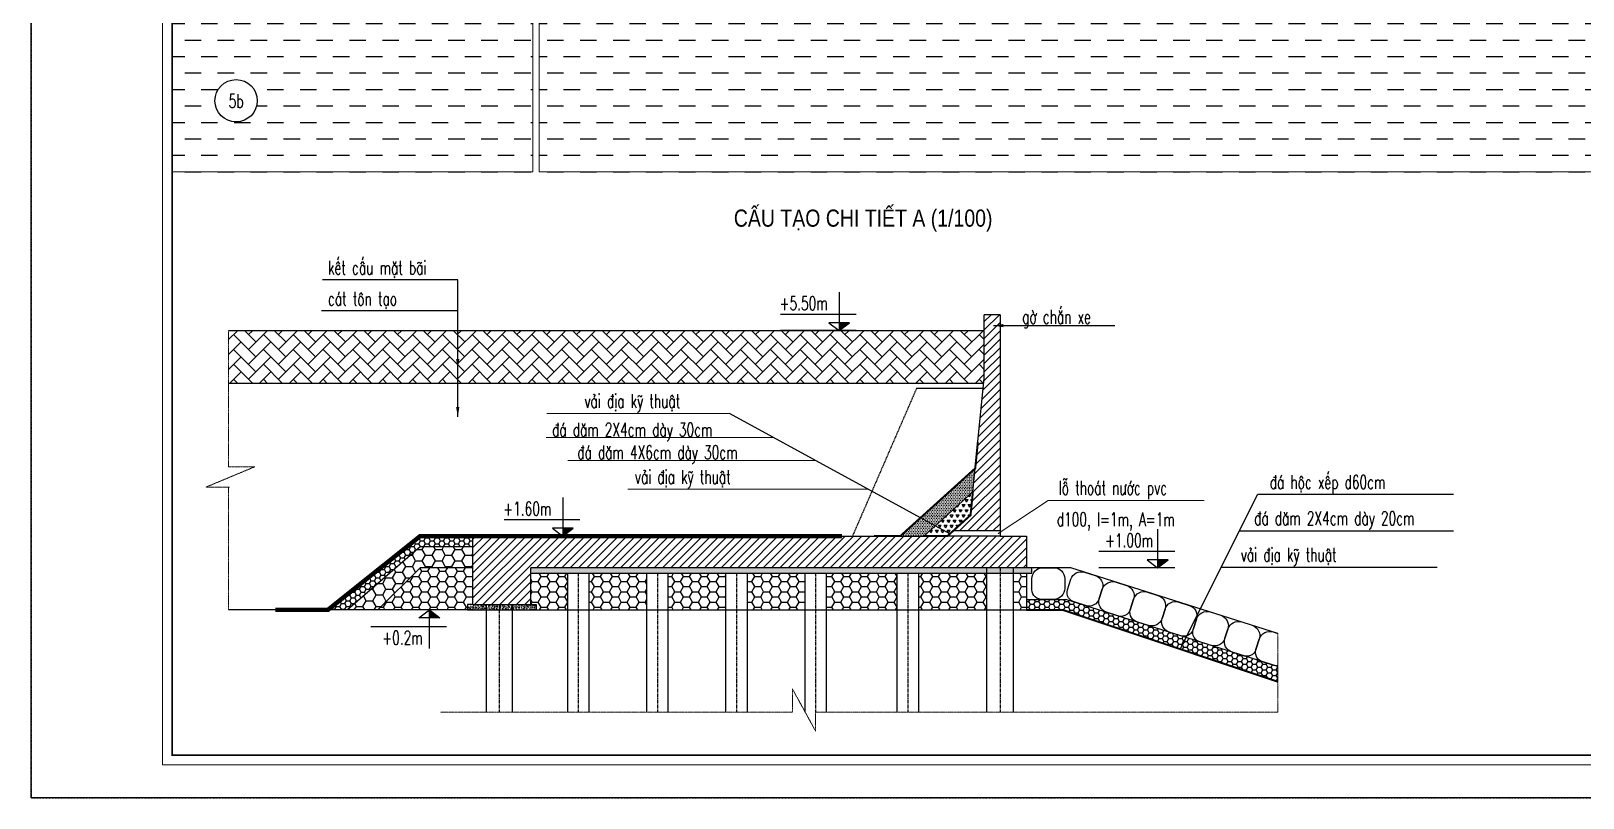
# Model space of a CAD drawing. Header units: millimetres. Extents: x -95488 to 835450, y -398213 to -214134.
# Drawn here: x 22297 to 81170, y -304398 to -275282 of the extents above; entities that cross this region are included whole.
import ezdxf
from ezdxf.enums import TextEntityAlignment as Align

# ---------------------------------------------------------------- set-up
doc = ezdxf.new("R2010")
doc.units = ezdxf.units.MM
doc.header["$MEASUREMENT"] = 0
doc.linetypes.add('CENTER', pattern=[2, 1.25, -0.25, 0.25, -0.25])
doc.linetypes.add('HIDDEN', pattern=[0.375, 0.25, -0.125])
doc.layers.add('00 MV', color=3, linetype='Continuous', plot=False)
for name, color, linetype, lineweight in [('01 TEXT', 7, 'Continuous', 13), ('DIM', 177, 'Continuous', 20), ('KHUAT', 254, 'HIDDEN', 15), ('MANH1', 251, 'Continuous', 13), ('TEXT', 2, 'Continuous', 20), ('THAY', 7, 'Continuous', 25)]:
    doc.layers.add(name, color=color, linetype=linetype, lineweight=lineweight)
for name, color, linetype in [('bao', 2, 'Continuous'), ('Border', 2, 'Continuous'), ('Bound', 1, 'Continuous'), ('center', 9, 'CENTER'), ('coc an', 4, 'HIDDEN'), ('DIMENSION', 4, 'Continuous'), ('DLINE', 4, 'Continuous'), ('HACTH', 7, 'Continuous'), ('Hatch', 250, 'Continuous'), ('hidden', 4, 'HIDDEN'), ('Net vang', 2, 'Continuous')]:
    doc.layers.add(name, color=color, linetype=linetype)
doc.styles.add('ROMANS', font='vnsimli.shx', dxfattribs={"width": 0.6})
doc.styles.add('TCK', font='VHAVANB_0.TTF', dxfattribs={"width": 0.85, "height": 200})
doc.styles.add('THUONG', font='vnsimli.shx', dxfattribs={"width": 0.55})
doc.styles.add('TXTDIM', font='VNARIAL_0.TTF', dxfattribs={"width": 0.7})
doc.dimstyles.new('250', dxfattribs={"dimscale": 250, "dimtxt": 1.8, "dimasz": 1.5, "dimexe": 0.5, "dimexo": 0.5, "dimgap": 0.9, "dimtad": 1, "dimdec": 3, "dimlfac": 0.1, "dimdsep": 46, "dimtxsty": 'ROMANS', "dimcen": -0.5, "dimclrd": 4, "dimclre": 7, "dimclrt": 2, "dimadec": 3, "dimazin": 2, "dimtfac": 1, "dimtdec": 3, "dimtix": 1, "dimtmove": 1, "dimatfit": 3, "dimfxl": 1, "dimtolj": 1, "dimtzin": 0, "dimlwd": -1, "dimlwe": -1, "dimarcsym": 0})
doc.dimstyles.new('DIM100', dxfattribs={"dimscale": 100, "dimtxt": 2, "dimasz": 0.3, "dimexe": 1.5, "dimexo": 0, "dimgap": 0.5, "dimtad": 1, "dimdec": 0, "dimzin": 12, "dimdsep": 46, "dimtxsty": 'TXTDIM', "dimblk": 'SLASH', "dimcen": 1.5, "dimclrd": 256, "dimclre": 256, "dimclrt": 2, "dimadec": 0, "dimazin": 0, "dimtfac": 1, "dimtdec": 0, "dimtix": 1, "dimtmove": 0, "dimatfit": 3, "dimldrblk": 'DOT', "dimfxl": 2, "dimtolj": 1, "dimtzin": 0, "dimlwd": 9, "dimlwe": 9, "dimarcsym": 1})
pattern_1 = [(50, (1145411.91, -8261.25), (143.452037, -12.550427), [15, -165]), (355, (1145411.91, -8261.25), (-27.750267, 150.438427), [12, -132]), (100.4514, (1145423.87, -8262.3), (115.701876, 137.887908), [12.748038, -140.228422]), (46.1842, (1145411.91, -8221.25), (213.44821, -33.103803), [22.5, -247.5]), (96.6356, (1145429.7, -8224), (186.93254, 194.823574), [19.122058, -210.3426]), (351.1842, (1145411.91, -8221.25), (186.93239, 194.82372), [18, -198]), (21, (1145431.91, -8231.25), (119.38141, -80.523778), [15, -165]), (326, (1145431.91, -8231.25), (48.663066, 145.030009), [12, -132]), (71.4514, (1145441.86, -8237.96), (168.044526, 64.5061), [12.748038, -140.228422]), (37.5, (1145411.914, -8261.25), (2.431971, 66.5787708), [0, -130.4, 0, -134, 0, -132.5]), (7.5, (1145411.914, -8261.25), (52.6139075, 78.8823424), [0, -76.4, 0, -127.4, 0, -50.5]), (327.5, (1145367.314, -8261.25), (106.7644872, -4.5109743), [0, -50, 0, -156, 0, -207]), (317.5, (1145347.31, -8261.25), (116.637234, 20.0209965), [0, -65, 0, -103.6, 0, -147])]

# ---------------------------------------------------------------- blocks, each defined once
blk = doc.blocks.new('c')
at = {"layer": 'Net vang'}
blk.add_circle((0, 0.9), 70.3, dxfattribs=at)
blk = doc.blocks.new('Caodo')
at = {"layer": 'DLINE'}
blk.add_hatch(color=256, dxfattribs=at).paths.add_polyline_path([(-0.02, 1.19), (-1.6, 1.19), (-0.02, -0.01)])
for p, q in [((-0.02, 5.85), (-0.02, -0.01)), ((8.89, 2.49), (-2.61, 2.49)), ((-0.02, -0.01), (-1.6, 1.19)), ((-1.6, 1.19), (1.56, 1.19)), ((1.56, 1.19), (-0.02, -0.01)), ((-2.61, -0.01), (8.89, -0.01))]:
    blk.add_line(p, q, dxfattribs=at)
blk = doc.blocks.new('_Dot')
at = {"color": 0, "linetype": 'ByBlock', "lineweight": -2}
blk.add_line((-0.5, 0), (-1, 0), dxfattribs=at)
at = {"color": 0, "linetype": 'ByBlock', "const_width": 0.5}
blk.add_lwpolyline([(-0.25, 0, 1), (0.25, 0, 1)], format="xyb", close=True, dxfattribs=at)
blk = doc.blocks.new('SLASH')
at = {"layer": 'DIM', "color": 16, "linetype": 'Continuous'}
for p, q in [((-1.2, 0), (1.2, 0)), ((-0.6, -0.6), (0.6, 0.6))]:
    blk.add_line(p, q, dxfattribs=at)

msp = doc.modelspace()

# ---------------------------------------------------------------- hatches: boundary and pattern name
at = {"layer": 'HACTH'}
h = msp.add_hatch(dxfattribs=at)
h.set_pattern_fill('DOTS', color=256, scale=1000, style=0)
h.set_pattern_definition([(0, (1715022.83, 13344.58), (31.25, 62.5), [0, -62.5])])
h.paths.add_polyline_path([(58026.6, -292771.8), (58037.2, -292666.5), (58115.6, -291882.1), (55269.7, -294457.6), (56163.9, -294457.6)])
h = msp.add_hatch(dxfattribs=at)
h.set_pattern_fill('TRIANG', color=256, scale=600, style=0)
h.set_pattern_definition([(60, (1715022.83, 13344.58), (-112.5, 194.855716), [112.5, -112.5]), (120, (1715022.83, 13344.58), (-225, 1e-07), [112.5, -112.5]), (0, (1714966.58, 13442.01), (112.5, 194.855716), [112.5, -112.5])])
h.paths.add_polyline_path([(57937.7, -293661.6), (58026.6, -292771.8), (56163.9, -294457.6), (57058.1, -294457.6)])
at = {"layer": 'Hatch'}
h = msp.add_hatch(dxfattribs=at)
h.set_pattern_fill('DASH', color=256, scale=5000, style=0)
h.paths.add_polyline_path([(41327, -280626.4), (41327, -274513.3), (27651.1, -274513.3), (27651.1, -280626.4)])
edge = h.paths.add_edge_path(flags=16)
edge.add_ellipse((30076.4, -277928.3), major_axis=(-802.9, 4.5), ratio=1, start_angle=0, end_angle=360)
h.paths.add_polyline_path([(114327.7, -280626.4), (114327.7, -274513.3), (41578.9, -274513.3), (41578.9, -280626.4)])
h.paths.add_polyline_path([(29672.8, -278328.8), (30480, -278328.8), (30480, -277548.8), (29672.8, -277548.8)], flags=8)
h = msp.add_hatch(dxfattribs=at)
h.set_pattern_fill('ANSI31', color=256, scale=1800, style=0)
h.set_pattern_definition([(45, (100713.5, 0), (-159.09903, 159.09903), [])])
h.paths.add_polyline_path([(60058.1, -295657.6), (60058.1, -294457.6), (59058.1, -294457.6), (57058.1, -294457.6), (56163.9, -294457.6), (39058.1, -294457.6), (39058.1, -297057.6), (41258.1, -297057.6), (41258.1, -295657.6)])
h.paths.add_polyline_path([(57937.7, -293661.6), (57279.1, -294257.6), (59058.1, -294257.6), (59058.1, -288257.6), (59058.1, -286057.6), (58458.1, -286057.6), (58458.1, -288457.6)])
h = msp.add_hatch(dxfattribs=at)
h.set_pattern_fill('AR-HBONE', color=256, scale=100, style=0)
h.paths.add_polyline_path([(58438.1, -288657.6), (58458.1, -288457.6), (58458.1, -286657.6), (29789.8, -286657.6), (29789.8, -288657.6)])
h = msp.add_hatch(dxfattribs=at)
h.set_pattern_fill('HONEY', color=256, scale=1000, style=0)
h.set_pattern_definition([(0, (1371137.28, 13344.58), (187.5, 108.253175), [125, -250]), (120, (1371137.28, 13344.58), (-187.5, 108.253176), [125, -250]), (60, (1371137.28, 13344.58), (4e-07, 216.506351), [-250, 125])])
h.paths.add_polyline_path([(33558.1, -297257.6), (34298.1, -297257.6), (37058.1, -294857.6), (39058.1, -294857.6), (39058.1, -294457.6), (37058.1, -294457.6)])
h = msp.add_hatch(dxfattribs=at)
h.set_pattern_fill('HONEY', color=256, scale=2000, style=0)
h.set_pattern_definition([(0, (1371137.28, 13344.58), (375, 216.50635), [250, -500]), (120, (1371137.28, 13344.58), (-375, 216.50635), [250, -500]), (60, (1371137.28, 13344.58), (8e-07, 433.0127), [-500, 250])])
h.paths.add_polyline_path([(34298.1, -297257.6), (35458.1, -297257.6), (37058.1, -295657.6), (39058.1, -295657.6), (39058.1, -294857.6), (37058.1, -294857.6)])
h = msp.add_hatch(dxfattribs=at)
h.set_pattern_fill('HONEY', color=256, scale=1800, style=0)
h.paths.add_polyline_path([(37058.1, -295657.6), (35458.1, -297257.6), (38858.1, -297257.6), (38858.1, -297057.6), (39058.1, -297057.6), (39058.1, -295657.6)])
h = msp.add_hatch(dxfattribs=at)
h.set_pattern_fill('AR-CONC', color=256, scale=20, style=0)
h.set_pattern_definition(pattern_1)
h.paths.add_polyline_path([(49602.9, -295657.6), (41258.1, -295657.6), (41258.1, -295857.6), (49602.9, -295857.6)])
h = msp.add_hatch(dxfattribs=at)
h.set_pattern_fill('HONEY', color=256, scale=1800, style=0)
h.set_pattern_definition([(0, (100713.51, 0), (337.5, 194.85572), [225, -450]), (120, (100713.51, 0), (-337.5, 194.85572), [225, -450]), (60, (100713.51, 0), (7e-07, 389.71143), [-450, 225])])
h.paths.add_polyline_path([(42658.1, -297257.6), (42658.1, -295857.6), (41258.1, -295857.6), (41258.1, -297057.6), (41458.1, -297057.6), (41458.1, -297257.6)])
h.paths.add_polyline_path([(45658.1, -297257.6), (45658.1, -295857.6), (43458.1, -295857.6), (43458.1, -297257.6)])
h.paths.add_polyline_path([(48658.1, -297257.6), (48658.1, -295857.6), (46458.1, -295857.6), (46458.1, -297257.6)])
h.paths.add_polyline_path([(51658.1, -297257.6), (51658.1, -295857.6), (49458.1, -295857.6), (49458.1, -297257.6)])
h.paths.add_polyline_path([(55158.1, -297257.6), (55158.1, -295857.6), (52458.1, -295857.6), (52458.1, -297257.6)])
h.paths.add_polyline_path([(58558.1, -297257.6), (58558.1, -295857.6), (55958.1, -295857.6), (55958.1, -297257.6)])
h.paths.add_polyline_path([(60058.1, -295857.6), (59558.1, -295857.6), (59558.1, -297257.6), (60058.1, -297257.6), (60058.1, -296857.6)])
h = msp.add_hatch(dxfattribs=at)
h.set_pattern_fill('AR-CONC', color=256, scale=20, style=0)
h.set_pattern_definition(pattern_1)
h.paths.add_polyline_path([(60258.1, -295657.6), (49602.9, -295657.6), (49602.9, -295857.6), (60258.1, -295857.6)])
h = msp.add_hatch(dxfattribs=at)
h.set_pattern_fill('AR-CONC', color=256, scale=20, style=0)
h.set_pattern_definition(pattern_1)
h.paths.add_polyline_path([(41458.1, -297057.6), (41258.1, -297057.6), (39058.1, -297057.6), (38858.1, -297057.6), (38858.1, -297257.6), (39058.1, -297257.6), (41458.1, -297257.6)])
h = msp.add_hatch(dxfattribs=at)
h.set_pattern_fill('HONEY', color=256, scale=1000, style=0)
h.set_pattern_definition([(0, (100713.51, 0), (187.5, 108.253175), [125, -250]), (120, (100713.51, 0), (-187.5, 108.253176), [125, -250]), (60, (100713.51, 0), (4e-07, 216.50635), [-250, 125])])
edge = h.paths.add_edge_path()
edge.add_line((61553.6, -296857.6), (60680.4, -296857.6))
edge.add_arc((60640.2, -296483.2), 376.5, 263.872041, 276.127959, ccw=False)
edge.add_line((60600, -296857.6), (60058.1, -296857.6))
edge.add_line((60058.1, -296857.6), (60058.1, -297257.6))
edge.add_line((60058.1, -297257.6), (61428.3, -297257.6))
edge.add_line((61428.3, -297257.6), (69597.5, -299984.7))
edge.add_line((69597.5, -299984.7), (69597.5, -299411.2))
edge.add_line((69597.5, -299411.2), (61553.6, -296857.6))

# ---------------------------------------------------------------- linework, layer by layer
at = {"layer": '00 MV', "color": 3, "linetype": 'HIDDEN', "ltscale": 0.1}
msp.add_lwpolyline([(22297, -304398.1), (130981.6, -304398.1), (130981.6, -227550.5), (22297, -227550.5)], close=True, dxfattribs=at)
at = {"layer": '01 TEXT', "linetype": 'Continuous'}
msp.add_lwpolyline([(27285.2, -303134.8), (27285.2, -228762.2), (129626.9, -228762.2), (129626.9, -303134.8)], close=True, dxfattribs=at)
at = {"layer": '01 TEXT', "color": 4, "const_width": 64.7}
msp.add_lwpolyline([(27651.1, -302768.8), (27651.1, -229128.1), (129261, -229128.1), (129261, -302768.8)], close=True, dxfattribs=at)
at = {"layer": 'bao'}
for p, q in [((58258.1, -286657.6), (37867.2, -286657.6)), ((39058.1, -297057.6), (41258.1, -297057.6))]:
    msp.add_line(p, q, dxfattribs=at)
at = {"layer": 'bao', "color": 4}
for p, q in [((57151.1, -294373.4), (48790.9, -289805.4)), ((68145.6, -294253.5), (76259.4, -294253.5)), ((67449.4, -295636.8), (75638.1, -295636.8))]:
    msp.add_line(p, q, dxfattribs=at)
at = {"layer": 'bao'}
for points in [[(41258.1, -295857.6), (60258.1, -295857.6), (60258.1, -295657.6), (41258.1, -295657.6)], [(39058.1, -297057.6), (38858.1, -297057.6), (38858.1, -297057.6), (38858.1, -297257.6), (38858.1, -297257.6), (39058.1, -297257.6)], [(41258.1, -297057.6), (41458.1, -297057.6), (41458.1, -297057.6), (41458.1, -297257.6), (41458.1, -297257.6), (41258.1, -297257.6)]]:
    msp.add_lwpolyline(points, dxfattribs=at)
at = {"layer": 'Border'}
for p, q in [((58458.1, -288457.6), (58458.1, -286057.6)), ((59058.1, -286057.6), (58458.1, -286057.6)), ((59058.1, -286057.6), (59058.1, -288257.6)), ((57937.7, -293661.6), (58458.1, -288457.6)), ((59058.1, -288257.6), (59058.1, -294457.6)), ((57058.1, -294457.6), (57937.7, -293661.6)), ((39058.1, -294457.6), (57058.1, -294457.6)), ((39058.1, -297057.6), (39058.1, -294457.6)), ((59058.1, -294457.6), (57058.1, -294457.6)), ((59058.1, -294457.6), (60058.1, -294457.6)), ((60058.1, -294457.6), (60058.1, -295657.6)), ((60058.1, -295657.6), (41258.1, -295657.6)), ((60058.1, -295657.6), (41258.1, -295657.6)), ((41258.1, -297057.6), (41258.1, -295657.6)), ((61739.5, -295657.6), (60058.1, -295657.6)), ((60058.1, -295857.6), (60058.1, -297257.6)), ((69597.5, -298152.2), (61739.5, -295657.6)), ((38858.1, -297257.6), (29789.8, -297257.6)), ((39058.1, -297257.6), (38858.1, -297257.6)), ((39058.1, -297257.6), (60058.1, -297257.6)), ((60058.1, -296857.6), (61553.6, -296857.6)), ((69597.5, -299411.2), (61553.6, -296857.6))]:
    msp.add_line(p, q, dxfattribs=at)
for points in [[(58115.6, -291882.1), (55269.7, -294457.6)], [(59058.1, -294257.6), (57279.1, -294257.6)], [(39058.1, -294857.6), (37058.1, -294857.6), (34298.1, -297257.6)], [(39058.1, -295657.6), (37058.1, -295657.6), (35458.1, -297257.6)]]:
    msp.add_lwpolyline(points, dxfattribs=at)
at = {"layer": 'Bound', "color": 3}
msp.add_lwpolyline([(58026.6, -292771.8), (56163.9, -294457.6)], dxfattribs=at)
at = {"layer": 'center', "ltscale": 100}
for p, q in [((43058.1, -295857.6), (43058.1, -301144.8)), ((46058.1, -295857.6), (46058.1, -301144.8)), ((49058.1, -295857.6), (49058.1, -301144.8)), ((52058.1, -295857.6), (52058.1, -301144.8)), ((55558.1, -295857.6), (55558.1, -301144.8)), ((59058.1, -295657.6), (59058.1, -301144.8)), ((40058.1, -297057.6), (40058.1, -301144.8))]:
    msp.add_line(p, q, dxfattribs=at)
at = {"layer": 'coc an', "ltscale": 100}
for points in [[(42658.1, -301144.8), (42658.1, -295857.6)], [(43458.1, -295857.6), (43458.1, -301144.8)], [(45658.1, -301144.8), (45658.1, -295857.6)], [(46458.1, -295857.6), (46458.1, -301144.8)], [(48658.1, -301144.8), (48658.1, -295857.6)], [(49458.1, -295857.6), (49458.1, -301144.8)], [(51658.1, -301144.8), (51658.1, -295857.6)], [(52458.1, -295857.6), (52458.1, -301144.8)], [(55158.1, -301144.8), (55158.1, -295857.6)], [(55958.1, -295857.6), (55958.1, -301144.8)], [(58558.1, -301144.8), (58558.1, -295657.6)], [(59558.1, -295657.6), (59558.1, -301144.8)], [(39558.1, -297057.6), (39558.1, -301144.8)], [(40558.1, -301144.8), (40558.1, -297057.6)]]:
    msp.add_lwpolyline(points, dxfattribs=at)
at = {"layer": 'DIM'}
for points, const_width in [([(58215.1, -290887), (58115.6, -291882.1), (55269.7, -294457.6), (54269.7, -294457.6)], 75), ([(58026.6, -292771.8), (57937.7, -293661.6), (57058.1, -294457.6), (56163.9, -294457.6)], 75), ([(31558.1, -297257.6), (33558.1, -297257.6), (37058.1, -294457.6), (38158.1, -294457.6), (53058.1, -294457.6)], 170), ([(60058.1, -297257.6), (61428.3, -297257.6), (69597.5, -299984.7)], 75)]:
    msp.add_lwpolyline(points, dxfattribs=dict(at, const_width=const_width))
at = {"layer": 'DIMENSION'}
msp.add_line((58438.1, -288657.6), (29789.8, -288657.6), dxfattribs=at)
at = {"layer": 'Hatch'}
for points in [[(60263.8, -296490.9), (60263.8, -296074.3, -0.4142136), (60680.4, -295657.6), (61097.1, -295657.6, -0.4142136), (61513.8, -296074.3), (61513.8, -296440.9, -0.4142136), (61097.1, -296857.6), (60680.4, -296857.6, -0.4397578)], [(61616.3, -296492.8), (61742.3, -296095.7, -0.4142136), (62265.6, -295824.6), (62662.7, -295950.7, -0.4142136), (62933.8, -296473.9), (62822.8, -296823.4, -0.4142136), (62299.6, -297094.4), (61902.5, -296968.4, -0.4397578)], [(62822.8, -296823.4), (62933.8, -296473.9, -0.4142136), (63457, -296202.8), (63854.1, -296328.9, -0.4142136), (64125.2, -296852.1), (63999.1, -297249.3, -0.4397578), (63491, -297472.7), (63093.9, -297346.6, -0.4142136)], [(63999.1, -297249.3), (64125.2, -296852.1, -0.4142136), (64648.4, -296581.1), (65045.5, -296707.1, -0.4142136), (65316.6, -297230.3), (65205.6, -297579.8, -0.4142136), (64682.4, -297850.9), (64285.3, -297724.8, -0.4397578)], [(65205.6, -297579.8), (65316.6, -297230.3, -0.4142136), (65839.8, -296959.3), (66236.9, -297085.4, -0.4142136), (66508, -297608.6), (66381.9, -298005.7, -0.4397578), (65873.8, -298229.1), (65476.7, -298103, -0.4142136)], [(66381.9, -298005.7), (66508, -297608.6, -0.4142136), (67031.2, -297337.5), (67428.3, -297463.6, -0.4142136), (67699.4, -297986.8), (67588.4, -298336.3, -0.4142136), (67065.2, -298607.3), (66668.1, -298481.3, -0.4397578)], [(67588.4, -298336.3), (67699.4, -297986.8, -0.4142136), (68222.6, -297715.7), (68619.7, -297841.8, -0.4142136), (68890.8, -298365), (68764.7, -298762.1, -0.4397578), (68256.6, -298985.6), (67859.5, -298859.5, -0.4142136)]]:
    msp.add_lwpolyline(points, format="xyb", close=True, dxfattribs=at)
msp.add_lwpolyline([(69597.5, -299382.6, -0.0911717), (69448, -299363.8), (69050.9, -299237.7, -0.4397578), (68764.7, -298762.1), (68890.8, -298365, -0.4142136), (69414, -298094), (69597.5, -298152.2)], format="xyb", dxfattribs=at)
at = {"layer": 'hidden', "ltscale": 100}
for p, q in [((55884.7, -288857.6), (53458.1, -294457.6)), ((58458.1, -288857.6), (55884.7, -288857.6))]:
    msp.add_line(p, q, dxfattribs=at)
at = {"layer": 'KHUAT'}
for p, q in [((29789.8, -286657.6), (29789.8, -291820.6)), ((30792.2, -291820.6), (28938, -292594.2)), ((29789.8, -291820.6), (30792.2, -291820.6)), ((28938, -292594.2), (29829.9, -292594.2)), ((29789.8, -292594.2), (29789.8, -297257.6)), ((69597.5, -298152.2), (69597.5, -301144.8)), ((51179.5, -301144.8), (51179.5, -300257.6)), ((51179.5, -300257.6), (52058.2, -301855.6)), ((37827.5, -301144.8), (51179.5, -301144.8)), ((52058.1, -301144.8), (69597.5, -301144.8)), ((52058.2, -301855.6), (52058.2, -301144.8))]:
    msp.add_line(p, q, dxfattribs=at)
at = {"layer": 'MANH1'}
for p, q in [((27651.1, -280626.4), (41327, -280626.4)), ((41578.9, -280626.4), (114327.7, -280626.4))]:
    msp.add_line(p, q, dxfattribs=at)
at = {"layer": 'Net vang'}
msp.add_lwpolyline([(22297, -227550.5), (130981.6, -227550.5), (130981.6, -304398.1), (22297, -304398.1)], close=True, dxfattribs=at)
at = {"layer": 'TEXT', "color": 8}
for p, q in [((41327, -260237.7), (41327, -280626.4)), ((41578.9, -260420.2), (41578.9, -280626.4))]:
    msp.add_line(p, q, dxfattribs=at)
at = {"layer": 'TEXT', "color": 4}
for p, q in [((48790.9, -289805.4), (41864.7, -289805.4)), ((50460.3, -290717.5), (41832.8, -290717.5)), ((52049.6, -291585.9), (42662.7, -291585.9)), ((54053.1, -292680.7), (44938.3, -292680.7))]:
    msp.add_line(p, q, dxfattribs=at)
at = {"layer": 'TEXT'}
for p, q in [((60058.1, -296857.6), (60058.1, -297257.6)), ((61553.6, -296857.6), (60058.1, -296857.6)), ((60058.1, -297257.6), (61428.3, -297257.6)), ((61428.3, -297257.6), (69597.5, -299984.7)), ((69597.5, -299411.2), (61553.6, -296857.6)), ((69597.5, -299984.7), (69597.5, -299411.2)), ((51658.1, -301144.8), (51667.4, -301144.8))]:
    msp.add_line(p, q, dxfattribs=at)
msp.add_lwpolyline([(61553.6, -296857.6), (60680.4, -296857.6, -0.0535276), (60600, -296857.6), (60058.1, -296857.6), (60058.1, -297257.6), (61428.3, -297257.6), (69597.5, -299984.7), (69597.5, -299411.2)], format="xyb", close=True, dxfattribs=at)
at = {"layer": 'THAY'}
for p, q in [((58458.1, -286657.6), (29789.8, -286657.6)), ((60058.1, -297257.6), (61428.3, -297257.6)), ((69597.5, -299984.7), (61418.7, -297257.6))]:
    msp.add_line(p, q, dxfattribs=at)

# ---------------------------------------------------------------- block references
at = {"xscale": -250, "yscale": 250, "zscale": 250}
for p in [(52948.7, -286654.2), (42464.6, -294454.2), (65030.3, -295654.2)]:
    msp.add_blockref('Caodo', p, dxfattribs=at)
at = {"xscale": 250, "yscale": 250, "zscale": 250, "rotation": 180}
msp.add_blockref('Caodo', (37403.6, -297261), dxfattribs=at)
at = {"layer": 'TEXT', "xscale": 11.42857142863795, "yscale": 11.42857142852154, "zscale": 11.42857142857143}
msp.add_blockref('c', (30076.4, -277938.8), dxfattribs=at)

# ---------------------------------------------------------------- texts
at = {"layer": 'TEXT', "style": 'THUONG', "width": 0.65}
msp.add_text('5b', height=520, dxfattribs=at).set_placement((30076.4, -277938.8), align=Align.MIDDLE)
at = {"layer": 'TEXT'}
for s, height, style, width, p in [('cÊu t¹o chi tiÕt a (1/100)', 650, 'TCK', 0.85, (48957.7, -282709.7)), ('kÕt cÊu mÆt b·i', 520, 'THUONG', 0.65, (33560.3, -284526.9)), ('c¸t t«n t¹o', 520, 'THUONG', 0.65, (33560.3, -285707.3)), ('gê ch¾n xe', 520, 'THUONG', 0.65, (59896.1, -286392.2)), ('v¶i ®Þa kü thuËt', 520, 'THUONG', 0.65, (43287.5, -289586.1)), ('®¸ d¨m 2X4cm dµy 30cm', 520, 'THUONG', 0.65, (42063.6, -290675.6)), ('®¸ d¨m 4X6cm dµy 30cm', 520, 'THUONG', 0.65, (43018.5, -291536.9)), ('v¶i ®Þa kü thuËt', 520, 'THUONG', 0.65, (45202.2, -292469.6)), ('®¸ héc xÕp d60cm', 520, 'THUONG', 0.65, (69288.2, -292667.3)), ('lç tho¸t n\xadíc pvc', 520, 'THUONG', 0.65, (61280.6, -292884.4)), ('d100, l=1m, A=1m', 520, 'THUONG', 0.65, (61210.1, -294080.2)), ('®¸ d¨m 2X4cm dµy 20cm', 520, 'THUONG', 0.65, (68695.6, -294038)), ('v¶i ®Þa kü thuËt', 520, 'THUONG', 0.65, (68186, -295422.1))]:
    msp.add_text(s, height=height, dxfattribs=dict(at, style=style, width=width)).set_placement(p)
at = {"layer": 'TEXT', "style": 'THUONG', "width": 0.65}
for s, p in [('+5.50m', (50693.9, -286032.6)), ('+1.60m', (40209.8, -293832.6)), ('+1.00m', (63040.5, -295032.6)), ('+0.2m', (35620.1, -298733.4))]:
    msp.add_text(s, height=520, dxfattribs=at).set_placement(p, align=Align.BOTTOM_LEFT)

# ---------------------------------------------------------------- leaders
at = {"layer": 'bao'}
for points in [[(38485, -289933.8), (38485, -284727.1), (33349.4, -284727.1)], [(38485, -288109.5), (38485, -285907.4), (33316.2, -285907.4)], [(58808.9, -286464.6), (63416.6, -286464.6)], [(65884.3, -298746.6), (68841.8, -292870.3), (76259.5, -292870.3)]]:
    msp.add_leader(points, dimstyle='250', dxfattribs=at)
at = {"layer": 'TEXT'}
msp.add_leader([(58986.6, -294363.3), (60877.3, -293109.7), (66802.5, -293109.7)], dimstyle='DIM100', override={"dimgap": 0.5, "dimtad": 0}, dxfattribs=at)

doc.saveas('drawing.dxf')
